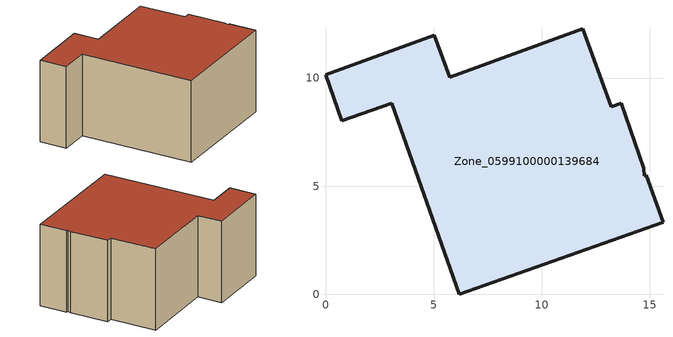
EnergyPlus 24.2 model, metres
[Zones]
Zone_0599100000139684
 floor ground (C_G): 3.06,8.84 0.75,8.03 0,10.16 5.03,11.99 5.74,10.03 11.9,12.28 13.22,8.67 13.67,8.83 14.73,5.83 14.73,5.48 14.84,5.51 15.61,3.33 6.18,0 z0
 wall outside (C_F): 13.22,8.67 11.9,12.28 5.74,10.03 5.03,11.99 0,10.16 0.75,8.03 3.06,8.84 6.18,0 15.61,3.33 14.84,5.51 14.73,5.48 14.73,5.83 13.67,8.83 13.22,8.67 z0:6.78
 roof outside (C_R): 15.61,3.33 14.84,5.51 14.73,5.48 14.73,5.83 13.67,8.83 13.22,8.67 11.9,12.28 5.74,10.03 5.03,11.99 0,10.16 0.75,8.03 3.06,8.84 6.18,0 z6.78
[BUILDING]
Pand.0599100000139684: North Axis=0; Terrain=City; Loads Convergence Tolerance Value=0.04; Temperature Convergence Tolerance Value=0.4; Solar Distribution=FullExterior; Maximum Number of Warmup Days=25; Minimum Number of Warmup Days=1
[Site:Location]
Rotterdam.The.Hague.AP_ZH_NLD Design_Conditions: Latitude=51.96; Longitude=4.45; Time Zone=1; Elevation=-4.5
[SITE:GROUNDTEMPERATURE:BUILDINGSURFACE]
18, 18, 18, 18, 18, 18, 18, 18, 18, 18, 18, 18
[MATERIAL] Thermal Absorptance=0.9; Solar Absorptance=0.7; Visible Absorptance=0.7
Name | Roughness | Thickness | Conductivity | Density | Specific Heat
G.D.1965 | MediumSmooth | 0.15 | 1 | 540 | 1210
F.D.1965 | Rough | 0.3 | 0.857143 | 1920 | 840
R.D.1965 | MediumRough | 0.2 | 0.08 | 1500 | 1000
[CONSTRUCTION]
C_G: G.D.1965
C_F: F.D.1965
C_R: R.D.1965
[ZONE]
Zone_0599100000139684: Type=1; Multiplier=1; Ceiling Height=Autocalculate; Volume=Autocalculate; Floor Area=autocalculate; Part of Total Floor Area=Yes
[ZONEINFILTRATION:DESIGNFLOWRATE]
Infil_Zone_0599100000139684: Zone or ZoneList or Space or SpaceList=Zone_0599100000139684; Schedule=AlwaysOn; Design Flow Rate Calculation Method=Flow/Area; Flow Rate per Floor Area=0.0042; Constant Term Coefficient=1; Temperature Term Coefficient=0; Velocity Term Coefficient=0; Velocity Squared Term Coefficient=0
[HVACTEMPLATE:ZONE:IDEALLOADSAIRSYSTEM]
Zone_0599100000139684: Maximum Heating Supply Air Temperature=50; Minimum Cooling Supply Air Temperature=13; Maximum Heating Supply Air Humidity Ratio=0.0156; Minimum Cooling Supply Air Humidity Ratio=0.0077; Heating Limit=NoLimit; Cooling Limit=NoLimit; Dehumidification Control Type=ConstantSensibleHeatRatio; Cooling Sensible Heat Ratio=0.7; Dehumidification Setpoint=60; Humidification Control Type=None; Humidification Setpoint=30; Outdoor Air Method=None; Outdoor Air Flow Rate per Person=0.00944; Outdoor Air Flow Rate per Zone Floor Area=0; Outdoor Air Flow Rate per Zone=0; Demand Controlled Ventilation Type=None; Outdoor Air Economizer Type=NoEconomizer; Heat Recovery Type=None; Sensible Heat Recovery Effectiveness=0.7; Latent Heat Recovery Effectiveness=0.65
[ZONECONTROL:THERMOSTAT]
ThermostatControl_Zone_0599100000139684: Zone or ZoneList=Zone_0599100000139684; Control Type Schedule=DualSetpointControlType; Control 1=Thermostat_Zone_0599100000139684; Temperature Difference Between Cutout And Setpoint=0
[THERMOSTATSETPOINT:DUALSETPOINT]
Thermostat_Zone_0599100000139684: Heating Setpoint Temperature Schedule=HeatingSetpoint_Zone_0599100000139684; Cooling Setpoint Temperature Schedule=CoolingSetpoint_Zone_0599100000139684
[SCHEDULE:COMPACT]
HeatingSetpoint_Zone_0599100000139684: Through: 12/31, For: AllDays, Until: 24:00, 21
CoolingSetpoint_Zone_0599100000139684: Through: 12/31, For: AllDays, Until: 24:00, 24
DualSetpointControlType: Through: 12/31, For: AllDays, Until: 24:00, 4
AlwaysOn: Through: 12/31, For: AllDays, Until: 24:00, 1
